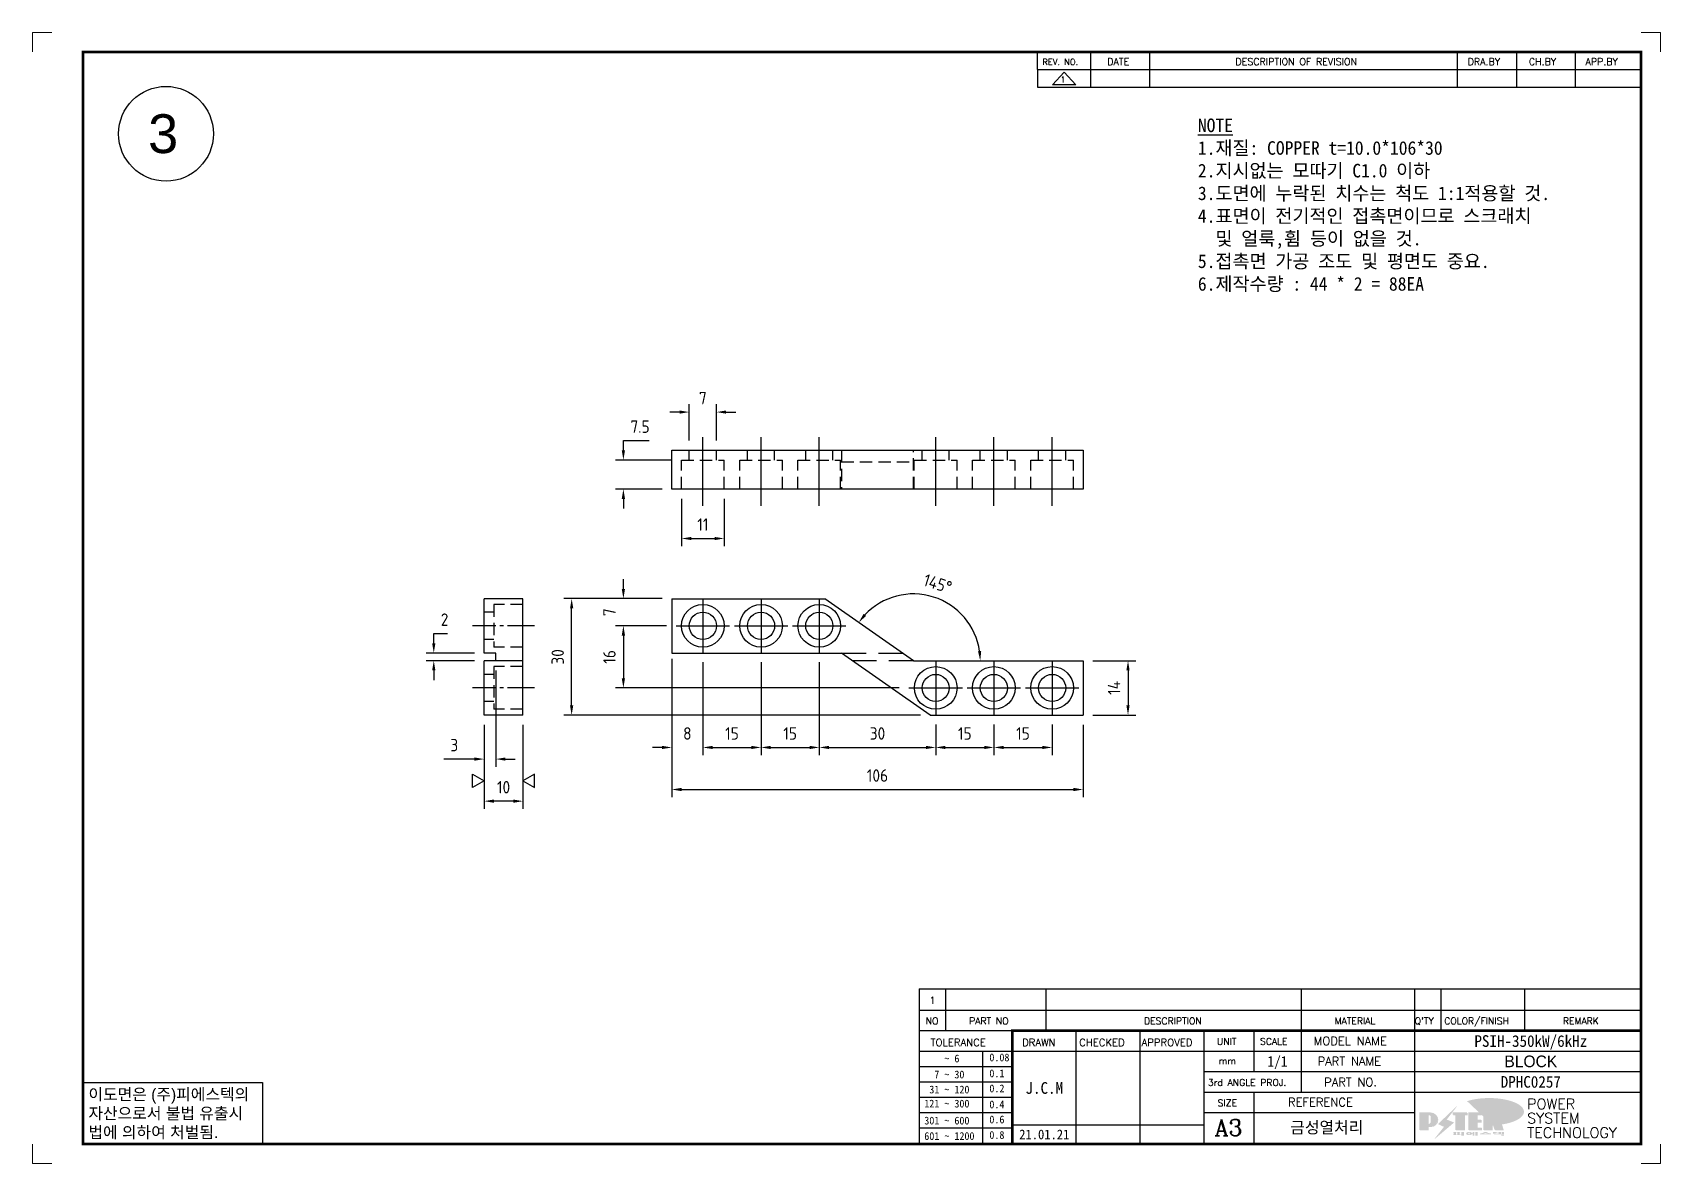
# Model space of a CAD drawing. Header units: millimetres. Extents: x 282 to 14566, y -4134 to 5341.
# Drawn here: x 3234.6 to 3654.1, y -364.8 to -73.5 of the extents above; entities that cross this region are included whole.
import ezdxf
from ezdxf.enums import TextEntityAlignment as Align

# ---------------------------------------------------------------- set-up
doc = ezdxf.new("R2010")
doc.units = ezdxf.units.MM
for name, pattern in [('CENTER', [50.8, 31.75, -6.35, 6.35, -6.35]), ('CENTER1', [10, 7, -1, 1, -1]), ('HIDDEN', [9.525, 6.35, -3.175]), ('HIDDEN2', [4.7625, 3.175, -1.5875])]:
    doc.linetypes.add(name, pattern=pattern)
for name, color, linetype in [('FORMAT-1', 7, 'Continuous'), ('line', 3, 'Continuous'), ('Text', 2, 'Continuous')]:
    doc.layers.add(name, color=color, linetype=linetype)
doc.styles.add('arial_ttf', font='arial.ttf')
doc.styles.add('h1', font='')
doc.styles.add('HAN', font='')
doc.styles.add('RC', font='ROMANC.SHX')
doc.styles.add('ROMANT', font='romant__.ttf')
doc.styles.add('RT', font='ROMANT.SHX', dxfattribs={"oblique": 15})
doc.styles.get("Standard").update_dxf_attribs({"font": 'ISOCP.SHX', "bigfont": 'WHGTXT.SHX'})
doc.styles.get('h1').set_extended_font_data('New Gulim')
doc.styles.get('HAN').set_extended_font_data('GulimChe')
doc.dimstyles.new('PS-1', dxfattribs={"dimtxt": 3.2, "dimasz": 2.5, "dimexe": 2, "dimexo": 2.5, "dimgap": 2, "dimtad": 1, "dimtoh": 1, "dimrnd": 0.05, "dimzin": 12, "dimdsep": 46, "dimtxsty": 'Standard', "dimcen": 0, "dimclrt": 2, "dimazin": 3, "dimtfac": 1, "dimtofl": 0, "dimtmove": 0, "dimatfit": 3, "dimfxl": 0, "dimtolj": 1, "dimtzin": 0, "dimarcsym": 0})

# ---------------------------------------------------------------- blocks, each defined once
blk = doc.blocks.new('A$C70BB780A')
at = {"color": 1, "linetype": 'CENTER', "ltscale": 3}
for p, q in [((-90.99, 4.91, 0), (-90.99, 22.59, 0)), ((-75.99, 4.91, 0), (-75.99, 22.59, 0)), ((-60.99, 4.91, 0), (-60.99, 22.59, 0)), ((-30.99, 4.91, 0), (-30.99, 22.59, 0)), ((-15.99, 4.91, 0), (-15.99, 22.59, 0)), ((-0.99, 4.91, 0), (-0.99, 22.59, 0))]:
    blk.add_line(p, q, dxfattribs=at)
at = {"color": 2, "linetype": 'HIDDEN2'}
for p, q in [((-94.49, 16.69, 0), (-94.49, 19.19, 0)), ((-87.49, 16.69, 0), (-87.49, 19.19, 0)), ((-79.49, 16.69, 0), (-79.49, 19.19, 0)), ((-72.49, 16.69, 0), (-72.49, 19.19, 0)), ((-64.49, 16.69, 0), (-64.49, 19.19, 0)), ((-57.49, 16.69, 0), (-57.49, 19.19, 0)), ((-55.26, 19.19, 0), (-55.26, 9.19, 0)), ((-36.71, 9.19, 0), (-36.71, 19.19, 0)), ((-34.49, 16.69, 0), (-34.49, 19.19, 0)), ((-27.49, 16.69, 0), (-27.49, 19.19, 0)), ((-19.49, 16.69, 0), (-19.49, 19.19, 0)), ((-12.49, 16.69, 0), (-12.49, 19.19, 0)), ((-4.49, 16.69, 0), (-4.49, 19.19, 0)), ((2.51, 16.69, 0), (2.51, 19.19, 0)), ((-96.49, 16.69, 0), (-85.49, 16.69, 0)), ((-96.49, 9.19, 0), (-96.49, 16.69, 0)), ((-85.49, 9.19, 0), (-85.49, 16.69, 0)), ((-81.49, 16.69, 0), (-70.49, 16.69, 0)), ((-81.49, 9.19, 0), (-81.49, 16.69, 0)), ((-70.49, 9.19, 0), (-70.49, 16.69, 0)), ((-66.49, 16.69, 0), (-55.49, 16.69, 0)), ((-66.49, 9.19, 0), (-66.49, 16.69, 0)), ((-55.49, 9.19, 0), (-55.49, 16.69, 0)), ((-55.26, 16.19, 0), (-36.71, 16.19, 0)), ((-36.49, 16.69, 0), (-25.49, 16.69, 0)), ((-36.49, 9.19, 0), (-36.49, 16.69, 0)), ((-25.49, 9.19, 0), (-25.49, 16.69, 0)), ((-21.49, 16.69, 0), (-10.49, 16.69, 0)), ((-21.49, 9.19, 0), (-21.49, 16.69, 0)), ((-10.49, 9.19, 0), (-10.49, 16.69, 0)), ((-6.49, 16.69, 0), (4.51, 16.69, 0)), ((-6.49, 9.19, 0), (-6.49, 16.69, 0)), ((4.51, 9.19, 0), (4.51, 16.69, 0))]:
    blk.add_line(p, q, dxfattribs=at)
at = {"color": 6, "elevation": 0}
blk.add_lwpolyline([(-98.99, 19.19), (7.01, 19.19), (7.01, 9.19), (-98.99, 9.19), (-98.99, 19.19)], dxfattribs=at)
blk = doc.blocks.new('*D108')
at = {"color": 0, "lineweight": -2}
for p, q in [((3399.29, -234.8), (3399.29, -270.46)), ((3505.29, -251.8), (3505.29, -270.46)), ((3401.79, -268.46), (3502.79, -268.46))]:
    blk.add_line(p, q, dxfattribs=at)
at = {"color": 0}
for points in [[(3401.79, -268.04), (3401.79, -268.88), (3399.29, -268.46)], [(3502.79, -268.04), (3502.79, -268.88), (3505.29, -268.46)]]:
    blk.add_solid(points, dxfattribs=at)
at = {"layer": 'DEFPOINTS', "color": 0}
for p in [(3399.29, -232.3, 0), (3505.29, -249.3, 0), (3505.29, -268.46)]:
    blk.add_point(p, dxfattribs=at)
at = {"color": 2, "insert": (3452.29, -264.86), "char_height": 3.2, "attachment_point": 5}
blk.add_mtext('\\A1;106', dxfattribs=at)
blk = doc.blocks.new('*D109')
at = {"color": 0, "lineweight": -2}
for p, q in [((3399.29, -234.8), (3399.29, -259.63)), ((3407.29, -235.68), (3407.29, -259.63)), ((3396.79, -257.63), (3394.29, -257.63)), ((3409.79, -257.63), (3412.29, -257.63))]:
    blk.add_line(p, q, dxfattribs=at)
at = {"color": 0}
for points in [[(3396.79, -257.21), (3396.79, -258.04), (3399.29, -257.63)], [(3409.79, -257.21), (3409.79, -258.04), (3407.29, -257.63)]]:
    blk.add_solid(points, dxfattribs=at)
at = {"layer": 'DEFPOINTS', "color": 0}
for p in [(3399.29, -232.3, 0), (3407.29, -233.18, 0), (3407.29, -257.63)]:
    blk.add_point(p, dxfattribs=at)
at = {"color": 2, "insert": (3403.29, -254.03), "char_height": 3.2, "attachment_point": 5}
blk.add_mtext('\\A1;8', dxfattribs=at)
blk = doc.blocks.new('*D110')
at = {"color": 0, "lineweight": -2}
for p, q in [((3407.29, -235.68), (3407.29, -259.63)), ((3422.29, -235.68), (3422.29, -259.63)), ((3409.79, -257.63), (3419.79, -257.63))]:
    blk.add_line(p, q, dxfattribs=at)
at = {"color": 0}
for points in [[(3409.79, -257.21), (3409.79, -258.04), (3407.29, -257.63)], [(3419.79, -257.21), (3419.79, -258.04), (3422.29, -257.63)]]:
    blk.add_solid(points, dxfattribs=at)
at = {"layer": 'DEFPOINTS', "color": 0}
for p in [(3407.29, -233.18, 0), (3422.29, -233.18, 0), (3422.29, -257.63)]:
    blk.add_point(p, dxfattribs=at)
at = {"color": 2, "insert": (3414.79, -254.03), "char_height": 3.2, "attachment_point": 5}
blk.add_mtext('\\A1;15', dxfattribs=at)
blk = doc.blocks.new('*D111')
at = {"color": 0, "lineweight": -2}
for p, q in [((3422.29, -235.68), (3422.29, -259.63)), ((3437.29, -235.68), (3437.29, -259.63)), ((3424.79, -257.63), (3434.79, -257.63))]:
    blk.add_line(p, q, dxfattribs=at)
at = {"color": 0}
for points in [[(3424.79, -257.21), (3424.79, -258.04), (3422.29, -257.63)], [(3434.79, -257.21), (3434.79, -258.04), (3437.29, -257.63)]]:
    blk.add_solid(points, dxfattribs=at)
at = {"layer": 'DEFPOINTS', "color": 0}
for p in [(3422.29, -233.18, 0), (3437.29, -233.18, 0), (3437.29, -257.63)]:
    blk.add_point(p, dxfattribs=at)
at = {"color": 2, "insert": (3429.79, -254.03), "char_height": 3.2, "attachment_point": 5}
blk.add_mtext('\\A1;15', dxfattribs=at)
blk = doc.blocks.new('*D112')
at = {"color": 0, "lineweight": -2}
for p, q in [((3437.29, -235.68), (3437.29, -259.63)), ((3467.29, -251.68), (3467.29, -259.63)), ((3439.79, -257.63), (3464.79, -257.63))]:
    blk.add_line(p, q, dxfattribs=at)
at = {"color": 0}
for points in [[(3439.79, -257.21), (3439.79, -258.04), (3437.29, -257.63)], [(3464.79, -257.21), (3464.79, -258.04), (3467.29, -257.63)]]:
    blk.add_solid(points, dxfattribs=at)
at = {"layer": 'DEFPOINTS', "color": 0}
for p in [(3437.29, -233.18, 0), (3467.29, -249.18, 0), (3467.29, -257.63)]:
    blk.add_point(p, dxfattribs=at)
at = {"color": 2, "insert": (3452.29, -254.03), "char_height": 3.2, "attachment_point": 5}
blk.add_mtext('\\A1;30', dxfattribs=at)
blk = doc.blocks.new('*D113')
at = {"color": 0, "lineweight": -2}
for p, q in [((3467.29, -251.68), (3467.29, -259.63)), ((3482.29, -251.68), (3482.29, -259.63)), ((3469.79, -257.63), (3479.79, -257.63))]:
    blk.add_line(p, q, dxfattribs=at)
at = {"color": 0}
for points in [[(3469.79, -257.21), (3469.79, -258.04), (3467.29, -257.63)], [(3479.79, -257.21), (3479.79, -258.04), (3482.29, -257.63)]]:
    blk.add_solid(points, dxfattribs=at)
at = {"layer": 'DEFPOINTS', "color": 0}
for p in [(3467.29, -249.18, 0), (3482.29, -249.18, 0), (3482.29, -257.63)]:
    blk.add_point(p, dxfattribs=at)
at = {"color": 2, "insert": (3474.79, -254.03), "char_height": 3.2, "attachment_point": 5}
blk.add_mtext('\\A1;15', dxfattribs=at)
blk = doc.blocks.new('*D114')
at = {"color": 0, "lineweight": -2}
for p, q in [((3482.29, -251.68), (3482.29, -259.63)), ((3497.29, -251.68), (3497.29, -259.63)), ((3484.79, -257.63), (3494.79, -257.63))]:
    blk.add_line(p, q, dxfattribs=at)
at = {"color": 0}
for points in [[(3484.79, -257.21), (3484.79, -258.04), (3482.29, -257.63)], [(3494.79, -257.21), (3494.79, -258.04), (3497.29, -257.63)]]:
    blk.add_solid(points, dxfattribs=at)
at = {"layer": 'DEFPOINTS', "color": 0}
for p in [(3482.29, -249.18, 0), (3497.29, -249.18, 0), (3497.29, -257.63)]:
    blk.add_point(p, dxfattribs=at)
at = {"color": 2, "insert": (3489.79, -254.03), "char_height": 3.2, "attachment_point": 5}
blk.add_mtext('\\A1;15', dxfattribs=at)
blk = doc.blocks.new('*D115')
at = {"color": 0, "lineweight": -2}
for p, q in [((3396.79, -219.3), (3371.48, -219.3)), ((3373.48, -246.8), (3373.48, -221.8)), ((3463.37, -249.3), (3371.48, -249.3))]:
    blk.add_line(p, q, dxfattribs=at)
at = {"color": 0}
for points in [[(3373.06, -221.8), (3373.9, -221.8), (3373.48, -219.3)], [(3373.06, -246.8), (3373.9, -246.8), (3373.48, -249.3)]]:
    blk.add_solid(points, dxfattribs=at)
at = {"layer": 'DEFPOINTS', "color": 0}
for p in [(3373.48, -219.3), (3399.29, -219.3, 0), (3465.87, -249.3, 0)]:
    blk.add_point(p, dxfattribs=at)
at = {"color": 2, "insert": (3369.88, -234.3), "char_height": 3.2, "attachment_point": 5, "rotation": 90}
blk.add_mtext('\\A1;30', dxfattribs=at)
blk = doc.blocks.new('*D116')
at = {"color": 0, "lineweight": -2}
for p, q in [((3386.81, -216.8), (3386.81, -214.3)), ((3396.79, -219.3), (3384.81, -219.3)), ((3397.91, -226.3), (3384.81, -226.3)), ((3386.81, -228.8), (3386.81, -231.3))]:
    blk.add_line(p, q, dxfattribs=at)
at = {"color": 0}
for points in [[(3386.39, -216.8), (3387.23, -216.8), (3386.81, -219.3)], [(3386.39, -228.8), (3387.23, -228.8), (3386.81, -226.3)]]:
    blk.add_solid(points, dxfattribs=at)
at = {"layer": 'DEFPOINTS', "color": 0}
for p in [(3399.29, -219.3, 0), (3386.81, -226.3), (3400.41, -226.3, 0)]:
    blk.add_point(p, dxfattribs=at)
at = {"color": 2, "insert": (3383.21, -222.8), "char_height": 3.2, "attachment_point": 5, "rotation": 90}
blk.add_mtext('\\A1;7', dxfattribs=at)
blk = doc.blocks.new('*D117')
at = {"color": 0, "lineweight": -2}
for p, q in [((3397.91, -226.3), (3384.81, -226.3)), ((3386.81, -228.8), (3386.81, -239.8)), ((3457.91, -242.3), (3384.81, -242.3))]:
    blk.add_line(p, q, dxfattribs=at)
at = {"color": 0}
for points in [[(3386.39, -228.8), (3387.23, -228.8), (3386.81, -226.3)], [(3386.39, -239.8), (3387.23, -239.8), (3386.81, -242.3)]]:
    blk.add_solid(points, dxfattribs=at)
at = {"layer": 'DEFPOINTS', "color": 0}
for p in [(3400.41, -226.3, 0), (3386.81, -242.3), (3460.41, -242.3, 0)]:
    blk.add_point(p, dxfattribs=at)
at = {"color": 2, "insert": (3383.21, -234.3), "char_height": 3.2, "attachment_point": 5, "rotation": 90}
blk.add_mtext('\\A1;16', dxfattribs=at)
blk = doc.blocks.new('*D118')
at = {"color": 0, "lineweight": -2}
for p, q in [((3507.79, -235.3), (3518.85, -235.3)), ((3516.85, -237.8), (3516.85, -246.8)), ((3507.79, -249.3), (3518.85, -249.3))]:
    blk.add_line(p, q, dxfattribs=at)
at = {"color": 0}
for points in [[(3516.43, -237.8), (3517.26, -237.8), (3516.85, -235.3)], [(3516.43, -246.8), (3517.26, -246.8), (3516.85, -249.3)]]:
    blk.add_solid(points, dxfattribs=at)
at = {"layer": 'DEFPOINTS', "color": 0}
for p in [(3505.29, -235.3, 0), (3505.29, -249.3, 0), (3516.85, -249.3)]:
    blk.add_point(p, dxfattribs=at)
at = {"color": 2, "insert": (3513.25, -242.3), "char_height": 3.2, "attachment_point": 5, "rotation": 90}
blk.add_mtext('\\A1;14', dxfattribs=at)
blk = doc.blocks.new('*D119')
at = {"color": 0, "lineweight": -2}
for p, q in [((3353.93, -237.8), (3353.93, -262.63)), ((3350.93, -251.8), (3350.93, -262.63)), ((3348.43, -260.63), (3340.52, -260.63)), ((3356.43, -260.63), (3358.93, -260.63))]:
    blk.add_line(p, q, dxfattribs=at)
at = {"color": 0}
for points in [[(3348.43, -260.21), (3348.43, -261.04), (3350.93, -260.63)], [(3356.43, -260.21), (3356.43, -261.04), (3353.93, -260.63)]]:
    blk.add_solid(points, dxfattribs=at)
at = {"layer": 'DEFPOINTS', "color": 0}
for p in [(3353.93, -235.3, 0), (3350.93, -249.3, 0), (3353.93, -260.63)]:
    blk.add_point(p, dxfattribs=at)
at = {"color": 2, "insert": (3343.23, -257.03), "char_height": 3.2, "attachment_point": 5}
blk.add_mtext('\\A1;3', dxfattribs=at)
blk = doc.blocks.new('*D120')
at = {"color": 0, "lineweight": -2}
for p, q in [((3337.95, -230.8), (3337.95, -228.3)), ((3337.95, -228.3), (3341.5, -228.3)), ((3348.43, -233.3), (3335.95, -233.3)), ((3348.43, -235.3), (3335.95, -235.3)), ((3337.95, -237.8), (3337.95, -240.3))]:
    blk.add_line(p, q, dxfattribs=at)
at = {"color": 0}
for points in [[(3337.53, -230.8), (3338.37, -230.8), (3337.95, -233.3)], [(3337.53, -237.8), (3338.37, -237.8), (3337.95, -235.3)]]:
    blk.add_solid(points, dxfattribs=at)
at = {"layer": 'DEFPOINTS', "color": 0}
for p in [(3337.95, -233.3), (3350.93, -233.3, 0), (3350.93, -235.3, 0)]:
    blk.add_point(p, dxfattribs=at)
at = {"color": 2, "insert": (3340.73, -224.7), "char_height": 3.2, "attachment_point": 5}
blk.add_mtext('\\A1;2', dxfattribs=at)
blk = doc.blocks.new('*D222')
at = {"color": 0, "lineweight": -2}
for p, q in [((3401.79, -193.59), (3401.79, -205.8)), ((3412.79, -193.59), (3412.79, -205.8)), ((3404.29, -203.8), (3410.29, -203.8))]:
    blk.add_line(p, q, dxfattribs=at)
at = {"color": 0}
for points in [[(3404.29, -203.39), (3404.29, -204.22), (3401.79, -203.8)], [(3410.29, -203.39), (3410.29, -204.22), (3412.79, -203.8)]]:
    blk.add_solid(points, dxfattribs=at)
at = {"layer": 'DEFPOINTS', "color": 0}
for p in [(3401.79, -191.09, 0), (3412.79, -191.09, 0), (3412.79, -203.8)]:
    blk.add_point(p, dxfattribs=at)
at = {"color": 2, "insert": (3407.29, -200.2), "char_height": 3.2, "attachment_point": 5}
blk.add_mtext('\\A1;11', dxfattribs=at)
blk = doc.blocks.new('*D223')
at = {"color": 0, "lineweight": -2}
for p, q in [((3401.29, -171.24), (3398.79, -171.24)), ((3403.79, -178.59), (3403.79, -169.24)), ((3410.79, -178.59), (3410.79, -169.24)), ((3413.29, -171.24), (3415.79, -171.24))]:
    blk.add_line(p, q, dxfattribs=at)
at = {"color": 0}
for points in [[(3401.29, -170.82), (3401.29, -171.65), (3403.79, -171.24)], [(3413.29, -170.82), (3413.29, -171.65), (3410.79, -171.24)]]:
    blk.add_solid(points, dxfattribs=at)
at = {"layer": 'DEFPOINTS', "color": 0}
for p in [(3410.79, -171.24), (3403.79, -181.09, 0), (3410.79, -181.09, 0)]:
    blk.add_point(p, dxfattribs=at)
at = {"color": 2, "insert": (3407.29, -167.64), "char_height": 3.2, "attachment_point": 5}
blk.add_mtext('\\A1;7', dxfattribs=at)
blk = doc.blocks.new('*D224')
at = {"color": 0, "lineweight": -2}
for p, q in [((3386.81, -181.09), (3386.81, -178.59)), ((3386.81, -178.59), (3393.42, -178.59)), ((3399.29, -183.59), (3384.81, -183.59)), ((3396.79, -191.09), (3384.81, -191.09)), ((3386.81, -193.59), (3386.81, -196.09))]:
    blk.add_line(p, q, dxfattribs=at)
at = {"color": 0}
for points in [[(3386.39, -181.09), (3387.23, -181.09), (3386.81, -183.59)], [(3386.39, -193.59), (3387.23, -193.59), (3386.81, -191.09)]]:
    blk.add_solid(points, dxfattribs=at)
at = {"layer": 'DEFPOINTS', "color": 0}
for p in [(3386.81, -183.59), (3401.79, -183.59, 0), (3399.29, -191.09, 0)]:
    blk.add_point(p, dxfattribs=at)
at = {"color": 2, "insert": (3391.11, -174.99), "char_height": 3.2, "attachment_point": 5}
blk.add_mtext('\\A1;7.5', dxfattribs=at)
blk = doc.blocks.new('*D121')
at = {"color": 0, "lineweight": -2}
for p, q in [((3350.93, -251.8), (3350.93, -273.46)), ((3360.93, -251.8), (3360.93, -273.46)), ((3358.43, -271.46), (3353.43, -271.46))]:
    blk.add_line(p, q, dxfattribs=at)
at = {"color": 0}
for points in [[(3353.43, -271.04), (3353.43, -271.88), (3350.93, -271.46)], [(3358.43, -271.04), (3358.43, -271.88), (3360.93, -271.46)]]:
    blk.add_solid(points, dxfattribs=at)
at = {"layer": 'DEFPOINTS', "color": 0}
for p in [(3350.93, -249.3, 0), (3360.93, -249.3, 0), (3350.93, -271.46)]:
    blk.add_point(p, dxfattribs=at)
at = {"color": 2, "insert": (3355.93, -267.86), "char_height": 3.2, "attachment_point": 5}
blk.add_mtext('\\A1;10', dxfattribs=at)
blk = doc.blocks.new('t3')
for p, q in [((0, 15.88), (46.25, 15.88)), ((0, 15.88), (0, 0)), ((46.25, 15.88), (46.25, 0)), ((0, 0), (46.25, 0))]:
    blk.add_line(p, q)
at = {"color": 1, "style": 'h1'}
for s, p in [('이도면은 (주)피에스텍의', (1.4, 11.29)), ('자산으로서 불법 유출시', (1.4, 6.41)), ('법에 의하여 처벌됨.', (1.4, 1.52))]:
    blk.add_text(s, height=3, dxfattribs=at).set_placement(p)
blk = doc.blocks.new('new LOGO')
at = {"layer": 'line'}
h = blk.add_hatch(color=1, dxfattribs=at)
h.paths.add_polyline_path([(41.5, 16.4), (54.3, 16.4, 1), (54.3, 82.9), (0, 82.9), (0, -0.1), (41.5, -0.1)])
h.paths.add_polyline_path([(41.5, 27.9), (41.5, 71.9), (43.6, 71.9, -0.414214), (54.6, 60.9), (54.6, 38.9, -0.414214), (43.6, 27.9)], flags=16)
h.paths.add_polyline_path([(214.7, 71.9), (227.5, 71.9), (227.5, 82.9), (159.7, 82.9), (159.7, 71.9), (172.5, 71.9), (172.5, -0.1), (214.7, -0.1)])
h.paths.add_polyline_path([(276, 37.4), (294.8, 37.4), (294.8, 49.1), (276, 49.1), (276, 71.9), (294.8, 71.9), (294.8, 82.9), (234.5, 82.9), (234.5, -0.1), (297, -0.1), (297, 10.9), (276, 10.9)])
h.paths.add_polyline_path([(347.2, 35.2), (359.7, -0.1), (400.5, -0.1), (379.6, 66.8), (399.7, 82.9), (380.6, 82.9), (347.2, 61.6), (347.2, 82.9), (305.5, 82.9), (305.5, -0.1), (347.2, -0.1)])
h = blk.add_hatch(color=250, dxfattribs=at)
h.paths.add_polyline_path([(44.5, 69.4), (46.6, 69.4, -0.129793), (52, 68, 0.221832), (43.6, 71.9), (41.5, 71.9), (41.5, 27.9), (43.6, 27.9, 0.02048), (44.5, 28)], flags=17)
h.paths.add_polyline_path([(44.5, 13.9), (57.3, 13.9, 0.72362), (77.1, 73.9, -0.679777), (54.3, 16.4), (41.5, 16.4), (41.5, -0.1), (3, -0.1), (3, -2.6), (44.5, -2.6)])
h.paths.add_polyline_path([(117.9, 14.2), (71.5, -44.4), (77.1, -39.6), (120.8, 15.6), (92, 28.9), (173.3, 106), (177.5, 111.4), (89.1, 27.6)])
h.paths.add_polyline_path([(162.7, 71.9), (162.7, 69.4), (172.5, 69.4), (172.5, 71.9)], flags=17)
h.paths.add_polyline_path([(217.7, 69.4), (230.5, 69.4), (230.5, 80.4), (227.5, 80.4), (227.5, 71.9), (214.7, 71.9), (214.7, -0.1), (175.5, -0.1), (175.5, -2.6), (217.7, -2.6)])
h.paths.add_polyline_path([(297.8, 46.6), (294.8, 46.6), (294.8, 37.4), (276, 37.4), (276, 10.9), (279, 10.9), (279, 34.9), (297.8, 34.9)])
h.paths.add_polyline_path([(300, 8.4), (297, 8.4), (297, -0.1), (237.5, -0.1), (237.5, -2.6), (300, -2.6)])
h.paths.add_polyline_path([(297.8, 80.4), (294.8, 80.4), (294.8, 71.9), (276, 71.9), (276, 49.1), (279, 49.1), (279, 69.4), (297.8, 69.4)])
h.paths.add_polyline_path([(350.2, 80.4), (347.2, 80.4), (347.2, 61.6), (350.2, 63.5)])
h.paths.add_polyline_path([(350.2, 26.7), (347.2, 35.2), (347.2, -0.1), (308.5, -0.1), (308.5, -2.6), (350.2, -2.6)])
h.paths.add_polyline_path([(402.7, 80.4), (396.5, 80.4), (379.6, 66.8), (400.5, -0.1), (361.8, -0.1), (362.7, -2.6), (403.5, -2.6), (382.6, 64.3)])
blk.add_hatch(color=5, dxfattribs=at).paths.add_polyline_path([(166.3, 35), (131, 49), (180.4, 112.7), (92, 28.9), (120.8, 15.6), (74.4, -43)])
h = blk.add_hatch(color=253, dxfattribs=at)
edge = h.paths.add_edge_path()
edge.add_ellipse((333.9, 86.4), major_axis=(-165.9, 0), ratio=0.39426, start_angle=111.51268, end_angle=334.46902)
edge.add_ellipse((314.1, 81.2), major_axis=(-153.7, 0), ratio=0.40699, start_angle=121.30662, end_angle=327.74369, ccw=False)
edge.add_line((394, 27.8), (394.7, 25.6))
h = blk.add_hatch(color=250, dxfattribs=at)
edge = h.paths.add_edge_path()
edge.add_ellipse((237.8, -17.6), major_axis=(-14.3, 0), ratio=0.526336, start_angle=192.2456, end_angle=269.07481)
edge.add_line((238.1, -10.1), (237.6, -10.1))
edge.add_ellipse((237.8, -17.6), major_axis=(-14.3, 0), ratio=0.526336, start_angle=270.92519, end_angle=449.07481)
edge.add_line((237.6, -25.1), (238.1, -25.1))
edge.add_ellipse((237.8, -17.6), major_axis=(-14.3, 0), ratio=0.526336, start_angle=450.92519, end_angle=527.7544)
edge.add_line((251.7, -19.2), (254.1, -19.2))
edge.add_line((254.1, -19.2), (254.1, -27.1))
edge.add_line((254.1, -27.1), (263.1, -27.1))
edge.add_line((263.1, -27.1), (263.1, -10.1))
edge.add_line((263.1, -10.1), (254.1, -10.1))
edge.add_line((254.1, -10.1), (254.1, -16))
edge.add_line((254.1, -16), (251.7, -16))
h.paths.add_polyline_path([(241, -16.4), (241, -18.7, -1), (234.4, -18.7), (234.4, -16.4, -1)], flags=16)
h.paths.add_polyline_path([(278.2, -10.1), (268.1, -10.1), (268.1, -27.1), (278.2, -27.1)])
h.paths.add_polyline_path([(310.3, -10.1), (310.3, -11.1, -0.157169), (289.3, -17.5), (294, -19.9, 0.128407), (316.3, -15.9, 0.128407), (338.6, -19.9), (343.3, -17.5, -0.157169), (322.2, -11.1), (322.2, -10.1)])
h.paths.add_polyline_path([(342.1, -25.1), (342.1, -22.3), (290.4, -22.3), (290.4, -25.1)])
h.paths.add_polyline_path([(352, -10.1), (352, -16.2, 0.414214), (354, -18.2), (378.7, -18.2), (378.7, -19.6), (390.2, -19.6), (390.2, -10.1), (378.7, -10.1), (378.7, -13.6), (374.7, -13.6), (374.7, -15.1), (378.7, -15.1), (378.7, -16.2), (364.7, -16.2), (364.7, -15.1), (371.2, -15.1), (371.2, -13.6), (364.7, -13.6), (364.7, -12.6), (374.7, -12.6), (374.7, -10.1)])
h.paths.add_polyline_path([(393.8, -10.1), (393.8, -19.6), (405, -19.6), (405, -10.1)])
h.paths.add_polyline_path([(405, -27.1), (405, -20.9), (356.8, -20.9), (356.8, -23), (391.8, -23), (391.8, -27.1)])
h.paths.add_polyline_path([(200.4, -10.1), (200.4, -22.3), (193.2, -22.3), (193.2, -12.6), (196.6, -12.6), (196.6, -10.1), (161, -10.1), (161, -12.6), (164.5, -12.6), (164.5, -22.3), (161, -22.3), (161, -25.1), (200.4, -25.1), (200.4, -27.1), (213.9, -27.1), (213.9, -10.1)])
h.paths.add_polyline_path([(182, -12.6), (175.6, -12.6), (175.6, -22.3), (182, -22.3)], flags=17)
blk = doc.blocks.new('format-3')
at = {"color": 3, "lineweight": 9}
for p, q in [((0, 286.3), (0, 291.3)), ((5, 291.3), (0, 291.3)), ((414.5, 291.3), (419.5, 291.3)), ((419.5, 286.3), (419.5, 291.3)), ((0, 5), (0, 0)), ((419.5, 5), (419.5, 0)), ((5, 0), (0, 0)), ((414.5, 0), (419.5, 0))]:
    blk.add_line(p, q, dxfattribs=at)
at = {"color": 180}
for p, q in [((258.97, 281.75), (258.97, 286.3)), ((272.71, 281.75), (272.71, 286.3)), ((287.94, 281.75), (287.94, 286.3)), ((367.22, 281.75), (367.22, 286.3)), ((382.45, 281.75), (382.45, 286.3)), ((397.61, 281.75), (397.61, 286.3)), ((258.97, 281.75), (414.5, 281.75)), ((228.5, 39.49), (228.5, 5)), ((228.5, 39.49), (414.5, 39.49)), ((235.29, 39.49), (235.29, 34.21)), ((261.24, 34.21), (261.24, 39.49)), ((326.9, 39.49), (326.9, 34.21)), ((356.11, 39.49), (356.11, 34.21)), ((362.93, 39.49), (362.93, 34.21)), ((384.48, 39.49), (384.48, 34.21)), ((228.5, 34.21), (252.48, 34.21)), ((268.96, 5), (268.96, 34.21)), ((285.45, 5), (285.45, 34.21)), ((301.94, 5), (301.94, 34.21)), ((314.72, 34.21), (314.72, 23.65)), ((326.9, 34.21), (326.9, 18.37)), ((356.11, 34.21), (356.11, 5)), ((228.5, 28.93), (252.48, 28.93)), ((244.89, 5.23), (244.89, 28.93)), ((252.48, 28.93), (414.5, 28.93)), ((228.5, 24.98), (252.48, 24.98)), ((228.5, 21.03), (252.48, 21.03)), ((301.94, 23.65), (414.5, 23.65)), ((228.5, 17.08), (252.48, 17.08)), ((301.94, 18.37), (414.5, 18.37)), ((314.72, 18.37), (314.72, 5)), ((228.5, 13.13), (252.48, 13.13)), ((301.94, 13.09), (356.11, 13.09)), ((228.5, 9.18), (252.48, 9.18)), ((252.48, 9.95), (301.94, 9.95))]:
    blk.add_line(p, q, dxfattribs=at)
at = {"const_width": 0.7}
blk.add_lwpolyline([(252.48, 5), (252.48, 34.21), (414.5, 34.21)], dxfattribs=at)
at = {"layer": 'FORMAT-1', "const_width": 0.7}
blk.add_lwpolyline([(13, 5), (13, 286.3), (414.5, 286.3), (414.5, 5)], close=True, dxfattribs=at)
blk.add_blockref('t3', (13, 5))
at = {"xscale": 0.05400000000000027, "yscale": 0.05400000000000027, "zscale": 0.05400000000000027}
blk.add_blockref('new LOGO', (357.35, 8.65), dxfattribs=at)
at = {"color": 2}
for s, height, style, p in [('REV. NO.', 1.56, 'RC', (260.23, 282.95)), ('DATE', 1.788, 'RC', (276.95, 282.94)), ('DESCRIPTION OF REVISION', 1.7875, 'RC', (309.98, 282.94)), ('DRA.BY', 1.788, 'RC', (369.83, 282.94)), ('CH.BY', 1.788, 'RC', (385.59, 282.94)), ('APP.BY', 1.788, 'RC', (400.18, 282.94)), ('COLOR/FINISH', 1.7424, 'RC', (363.8, 35.83)), ('NO', 1.742, 'RC', (230.16, 35.83)), ('PART NO', 1.742, 'RC', (241.36, 35.83)), ('DESCRIPTION', 1.7424, 'RC', (286.43, 35.83)), ('MATERIAL', 1.742, 'RC', (335.52, 35.83)), ("Q'TY", 1.742, 'RC', (356.17, 35.83)), ('REMARK', 1.742, 'RC', (394.37, 35.83)), (' TOLERANCE', 1.9, 'RC', (230.11, 30.22)), ('DRAWN', 1.9, 'RC', (255, 30.22)), ('CHECKED', 1.9, 'RC', (269.71, 30.22)), ('APPROVED', 1.9, 'RC', (285.8, 30.22)), ('UNIT', 1.742, 'RC', (305.19, 30.55)), ('SCALE', 1.742, 'RC', (316.32, 30.55)), ('MODEL NAME', 2.178, 'RC', (330.12, 30.46)), ('    ~ 6', 2, 'HAN', (229.8, 26.03)), ('0.08', 2, 'HAN', (246.57, 26.31)), ('mm', 1.742, 'RC', (305.67, 25.56)), ('PART NAME', 2.178, 'RC', (331.17, 25.24)), ('  7 ~ 30', 2, 'HAN', (229.8, 21.91)), ('0.1', 2, 'HAN', (246.57, 22.2)), ('3rd ANGLE PROJ.', 1.7424, 'RC', (302.87, 19.97)), ('PART NO.', 2.178, 'RC', (332.84, 19.85)), (' 31 ~ 120', 2, 'HAN', (229.8, 18.04)), ('0.2', 2, 'HAN', (246.57, 18.32)), ('REFERENCE', 2.178, 'RC', (323.52, 14.69)), ('121 ~ 300', 2, 'HAN', (229.8, 14.42)), ('0.4', 2, 'HAN', (246.57, 14.2)), ('SIZE', 1.742, 'RC', (305.39, 14.71)), ('301 ~ 600', 2, 'HAN', (229.8, 10.04)), ('0.6', 2, 'HAN', (246.57, 10.32)), ('601 ~ 1200', 2, 'HAN', (229.8, 6.05)), ('0.8', 2, 'HAN', (246.57, 6.33))]:
    blk.add_text(s, height=height, dxfattribs=dict(at, style=style)).set_placement(p)
at = {"style": 'ROMANT'}
for s, p in [('POWER', (385.15, 13.96)), ('SYSTEM', (385.15, 10.31)), ('TECHNOLOGY', (385.15, 6.56))]:
    blk.add_text(s, height=2.7, dxfattribs=at).set_placement(p)
at = {"color": 2, "lineweight": 25, "style": 'RC'}
blk.add_text('A3', height=4.182, dxfattribs=at).set_placement((304.61, 7.14))
at = {"style": 'HAN'}
for tag, height, p in [('MODEL-NAME', 3, (386.1, 31.53)), ('SCALE', 2.7, (320.81, 26.29)), ('PART-NAME', 3, (386.1, 26.29)), ('CH-BY', 3, (277.21, 19.44)), ('PART-NO', 3, (386.1, 21.01)), ('DRA-BY', 3, (260.72, 19.44)), ('APP-BY', 3, (293.7, 19.44)), ('DRA-DATE', 2.5, (260.72, 7.47)), ('CH-DATE', 2.5, (277.21, 7.47)), ('APP-DATE', 2.5, (293.7, 7.47)), ('관련업체', 3, (333.52, 9.26))]:
    blk.add_attdef(tag, text='', height=height, dxfattribs=at).set_placement(p, align=Align.MIDDLE_CENTER)
blk = doc.blocks.new('no3')
at = {"color": 180}
for p, q in [((0, 5.5), (0, 0)), ((0, 5.5), (186, 5.5)), ((6.79, 5.5), (6.79, 0)), ((32.74, 0.11), (32.74, 5.5)), ((98.4, 5.5), (98.4, 0)), ((127.61, 5.5), (127.61, 0)), ((134.43, 5.5), (134.43, 0)), ((155.98, 5.5), (155.98, 0))]:
    blk.add_line(p, q, dxfattribs=at)
at = {"color": 2, "style": 'HAN'}
for tag, p in [('PART-NO', (19.76, 2.75)), ('MATERIAL', (111.38, 2.75)), ("Q'TY", (131.02, 2.75)), ('COLOR/FINISH', (145.2, 2.75)), ('REMARK', (170.76, 2.75))]:
    blk.add_attdef(tag, text='', height=2.9, dxfattribs=at).set_placement(p, align=Align.MIDDLE_CENTER)
blk.add_attdef('DESCRIPTION', text='', height=2.9, dxfattribs=at).set_placement((34.51, 2.75), align=Align.MIDDLE_LEFT)
at = {"color": 2, "style": 'RT', "oblique": 15}
blk.add_attdef('NO', text='', height=1.74, dxfattribs=at).set_placement((3.38, 2.51), align=Align.MIDDLE_CENTER)
blk = doc.blocks.new('re3')
at = {"color": 180}
for p, q in [((0, 0), (0, -4.55)), ((6.87, -0.64), (3.86, -3.91)), ((9.88, -3.91), (3.86, -3.91)), ((6.87, -0.64), (9.88, -3.91)), ((13.74, -4.55), (13.74, 0)), ((28.97, -4.55), (28.97, 0)), ((108.25, -4.55), (108.25, 0)), ((123.49, -4.55), (123.49, 0)), ((138.64, -4.55), (138.64, 0)), ((0, -4.55), (155.53, -4.55))]:
    blk.add_line(p, q, dxfattribs=at)
at = {"color": 2, "style": 'RC', "oblique": 15}
blk.add_attdef('REV.NO', text='', height=1.56, dxfattribs=at).set_placement((6.59, -2.56), align=Align.MIDDLE_CENTER)
blk.add_attdef('-1', text='', height=1.56, dxfattribs=at).set_placement((9.37, -1.66), align=Align.MIDDLE_LEFT)
at = {"color": 2, "style": 'HAN'}
for tag, p in [('REV.-DATE', (21.36, -2.28)), ('DRA.BY', (115.87, -2.28)), ('CH.BY', (131.07, -2.28)), ('APP.BY', (147.09, -2.28))]:
    blk.add_attdef(tag, text='', height=2.5, dxfattribs=at).set_placement(p, align=Align.MIDDLE_CENTER)
blk.add_attdef('DESCRIPTION-OF-REVISION', text='', height=2.5, dxfattribs=at).set_placement((31.61, -2.28), align=Align.MIDDLE_LEFT)
blk = doc.blocks.new('A$C6A33477B')
at = {"color": 6}
for p, q in [((-8, 7), (31.42, 7)), ((-8, 7), (-8, -7)), ((54.27, -9), (31.42, 7)), ((-8, -7), (35.73, -7)), ((58.58, -23), (35.73, -7)), ((54.27, -9), (98, -9)), ((98, -9), (98, -23)), ((58.58, -23), (98, -23))]:
    blk.add_line(p, q, dxfattribs=at)
at = {"color": 1, "linetype": 'CENTER', "ltscale": 2}
for p, q in [((0, 6.88), (0, -6.88)), ((15, 6.88), (15, -6.88)), ((30, 6.88), (30, -6.88)), ((-6.88, 0), (6.88, 0)), ((8.12, 0), (21.88, 0)), ((23.12, 0), (36.88, 0)), ((60, -9.12), (60, -22.88)), ((75, -9.12), (75, -22.88)), ((90, -9.12), (90, -22.88)), ((53.12, -16), (66.88, -16)), ((68.12, -16), (81.88, -16)), ((83.12, -16), (96.88, -16))]:
    blk.add_line(p, q, dxfattribs=at)
at = {"color": 2, "linetype": 'HIDDEN'}
for p, q in [((35.73, -7), (51.42, -7)), ((54.27, -9), (38.58, -9))]:
    blk.add_line(p, q, dxfattribs=at)
at = {"color": 6}
for centre, radius in [((0, 0), 5.5), ((15, 0), 5.5), ((30, 0), 5.5), ((0, 0), 3.5), ((15, 0), 3.5), ((30, 0), 3.5), ((60, -16), 5.5), ((60, -16), 3.5), ((75, -16), 5.5), ((75, -16), 3.5), ((90, -16), 5.5), ((90, -16), 3.5)]:
    blk.add_circle(centre, radius, dxfattribs=at)
blk = doc.blocks.new('*D155')
at = {"color": 0, "linetype": 'ByBlock', "lineweight": -2}
blk.add_arc((3461.56, -235.3), 17.22, 8.3249, 136.6751, dxfattribs=at)
at = {"color": 0}
for points in [[(3449.36, -223.75), (3448.71, -223.22), (3447.46, -225.42)], [(3479.02, -232.78), (3478.19, -232.84), (3478.78, -235.3)]]:
    blk.add_solid(points, dxfattribs=at)
at = {"layer": 'DEFPOINTS', "color": 0}
for p in [(3438.71, -219.3, 0), (3473.01, -222.44), (3461.56, -235.3, 0), (3461.56, -235.3, 0), (3505.29, -235.3, 0)]:
    blk.add_point(p, dxfattribs=at)
at = {"color": 2, "insert": (3467.82, -215.44), "char_height": 3.2, "attachment_point": 5, "rotation": 342.5}
blk.add_mtext('\\A1;145°', dxfattribs=at)

msp = doc.modelspace()

# ---------------------------------------------------------------- linework, layer by layer
at = {"color": 6}
for p, q in [((3360.933, -219.302, 0), (3350.933, -219.302, 0)), ((3350.933, -233.302, 0), (3350.933, -219.302, 0)), ((3360.933, -249.302, 0), (3360.933, -219.302, 0)), ((3353.933, -233.302, 0), (3350.933, -233.302, 0)), ((3353.933, -235.302, 0), (3353.933, -233.302, 0)), ((3350.933, -249.302, 0), (3350.933, -235.302, 0)), ((3360.933, -235.302, 0), (3350.933, -235.302, 0)), ((3360.933, -249.302, 0), (3350.933, -249.302, 0))]:
    msp.add_line(p, q, dxfattribs=at)
at = {"color": 2, "linetype": 'HIDDEN2'}
for p, q in [((3353.433, -220.802, 0), (3353.433, -231.802, 0)), ((3360.933, -220.802, 0), (3353.433, -220.802, 0)), ((3353.433, -222.802, 0), (3350.933, -222.802, 0)), ((3353.433, -229.802, 0), (3350.933, -229.802, 0)), ((3360.933, -231.802, 0), (3353.433, -231.802, 0)), ((3353.433, -238.802, 0), (3350.933, -238.802, 0)), ((3353.433, -236.802, 0), (3353.433, -247.802, 0)), ((3360.933, -236.802, 0), (3353.433, -236.802, 0)), ((3353.433, -245.802, 0), (3350.933, -245.802, 0)), ((3360.933, -247.802, 0), (3353.433, -247.802, 0))]:
    msp.add_line(p, q, dxfattribs=at)
at = {"color": 1, "linetype": 'CENTER1'}
for p, q in [((3363.933, -226.302, 0), (3347.933, -226.302, 0)), ((3363.933, -242.302, 0), (3347.933, -242.302, 0))]:
    msp.add_line(p, q, dxfattribs=at)
for points in [[(3350.933, -266.205), (3347.933, -267.937), (3347.933, -264.473)], [(3360.933, -266.205), (3363.933, -267.937), (3363.933, -264.473)]]:
    msp.add_lwpolyline(points, close=True)
msp.add_circle((3268.944, -99.556), 12.215)

# ---------------------------------------------------------------- block references
ref = msp.add_blockref('format-3', (3234.555, -364.78))
ref.add_attrib('DRA-DATE', '21.01.21', dxfattribs={"height": 2.5, "style": 'HAN'}).set_placement((3495.275, -357.305), align=Align.MIDDLE_CENTER)
ref.add_attrib('DRA-BY', 'J.C.M', dxfattribs={"height": 3, "style": 'HAN'}).set_placement((3495.275, -345.338), align=Align.MIDDLE_CENTER)
ref.add_attrib('MODEL-NAME', 'PSIH-350kW/6kHz', dxfattribs={"height": 3, "style": 'HAN'}).set_placement((3620.65, -333.255), align=Align.MIDDLE_CENTER)
ref.add_attrib('PART-NAME', 'BLOCK', dxfattribs={"height": 3, "style": 'h1'}).set_placement((3620.65, -338.486), align=Align.MIDDLE_CENTER)
ref.add_attrib('PART-NO', 'DPHC0257', dxfattribs={"height": 3, "style": 'HAN'}).set_placement((3620.65, -343.766), align=Align.MIDDLE_CENTER)
ref.add_attrib('SCALE', '1/1', dxfattribs={"height": 2.7, "style": 'HAN'}).set_placement((3555.363, -338.486), align=Align.MIDDLE_CENTER)
ref.add_attrib('관련업체', '금성열처리', dxfattribs={"height": 3, "style": 'h1'}).set_placement((3568.078, -355.517), align=Align.MIDDLE_CENTER)
ref = msp.add_blockref('re3', (3493.521, -83.03))
ref.add_attrib('REV.NO', '1', dxfattribs={"color": 2, "height": 1.56, "style": 'RC'}).set_placement((3500.109, -85.587), align=Align.MIDDLE_CENTER)
for name, p in [('A$C70BB780A', (3498.275, -200.279)), ('A$C6A33477B', (3407.289, -226.302, 0))]:
    msp.add_blockref(name, p)
ref = msp.add_blockref('no3', (3463.055, -325.286))
ref.add_attrib('NO', '1', dxfattribs={"color": 2, "height": 1.74, "style": 'RT'}).set_placement((3466.439, -322.779), align=Align.MIDDLE_CENTER)

# ---------------------------------------------------------------- texts
at = {"color": 2, "insert": (3534.854, -95.622), "char_height": 3.5, "attachment_point": 1, "style": 'HAN'}
msp.add_mtext_dynamic_manual_height_columns('{\\LNOTE\\P}1.재질: COPPER t=10.0*106*30\\P2.지시없는 모따기 C1.0 이하\\P3.도면에 누락된 치수는 척도 1:1적용할 것.\\P4.표면이 전기적인 접촉면이므로 스크래치\\P  및 얼룩,휨 등이 없을 것.\\P5.접촉면 가공 조도 및 평면도 중요.\\P{\\C1;6.제작수량 : 44 * 2 = 88EA}', width=557.97864, gutter_width=769.295, heights=[92.215], dxfattribs=at)
at = {"layer": 'Text', "style": 'arial_ttf'}
msp.add_text('3', height=10, dxfattribs=at).set_placement((3264.327, -104.525))

# ---------------------------------------------------------------- dimensions: what is measured, and where the dimension line sits
for base, p1, p2, picture, middle in [((3410.789, -171.237), (3403.789, -181.091, 0), (3410.789, -181.091, 0), '*D223', (3407.289, -167.637)), ((3412.789, -203.805), (3401.789, -191.091, 0), (3412.789, -191.091, 0), '*D222', (3407.289, -200.205)), ((3407.289, -257.626), (3399.289, -232.302, 0), (3407.289, -233.179, 0), '*D109', (3403.289, -254.026)), ((3422.289, -257.626), (3407.289, -233.179, 0), (3422.289, -233.179, 0), '*D110', (3414.789, -254.026)), ((3437.289, -257.626), (3422.289, -233.179, 0), (3437.289, -233.179, 0), '*D111', (3429.789, -254.026)), ((3467.289, -257.626), (3437.289, -233.179, 0), (3467.289, -249.179, 0), '*D112', (3452.289, -254.026)), ((3350.933, -271.459), (3360.933, -249.302, 0), (3350.933, -249.302, 0), '*D121', (3355.933, -267.859)), ((3482.289, -257.626), (3467.289, -249.179, 0), (3482.289, -249.179, 0), '*D113', (3474.789, -254.026)), ((3497.289, -257.626), (3482.289, -249.179, 0), (3497.289, -249.179, 0), '*D114', (3489.789, -254.026))]:
    dim = msp.add_linear_dim(base=base, p1=p1, p2=p2, dimstyle='PS-1')
    dim.commit()
    dim.dimension.update_dxf_attribs({"geometry": picture, "text_midpoint": middle})
for base, p1, p2, picture, middle in [((3386.809, -183.591), (3399.289, -191.091, 0), (3401.789, -183.591, 0), '*D224', (3391.115, -174.991)), ((3386.809, -226.302), (3399.289, -219.302, 0), (3400.412, -226.302, 0), '*D116', (3383.209, -222.802)), ((3337.948, -233.302), (3350.933, -235.302, 0), (3350.933, -233.302, 0), '*D120', (3340.725, -224.702)), ((3386.809, -242.302), (3400.412, -226.302, 0), (3460.412, -242.302, 0), '*D117', (3383.209, -234.302)), ((3516.848, -249.302), (3505.289, -235.302, 0), (3505.289, -249.302, 0), '*D118', (3513.248, -242.302))]:
    dim = msp.add_linear_dim(base=base, p1=p1, p2=p2, angle=90, dimstyle='PS-1')
    dim.commit()
    dim.dimension.update_dxf_attribs({"geometry": picture, "text_midpoint": middle})
dim = msp.add_angular_dim_2l(base=(3473.011, -222.438), line1=((3461.563, -235.302, 0), (3505.289, -235.302, 0)), line2=((3461.563, -235.302, 0), (3438.712, -219.302, 0)), dimstyle='PS-1', override={"dimarcsym": 1})
dim.commit()
dim.dimension.update_dxf_attribs({"geometry": '*D155', "text_midpoint": (3467.824, -215.445)})
dim = msp.add_linear_dim(base=(3373.482, -219.302), p1=(3465.866, -249.302, 0), p2=(3399.289, -219.302, 0), angle=90, dimstyle='PS-1', override={"dimtp": 0.2, "dimtm": 0.2, "dimtdec": 1})
dim.commit()
dim.dimension.update_dxf_attribs({"geometry": '*D115', "text_midpoint": (3369.882, -234.302)})
dim = msp.add_linear_dim(base=(3505.289, -268.459), p1=(3399.289, -232.302, 0), p2=(3505.289, -249.302, 0), dimstyle='PS-1', override={"dimtp": 0.2, "dimtm": 0.2, "dimtdec": 1})
dim.commit()
dim.dimension.update_dxf_attribs({"geometry": '*D108', "text_midpoint": (3452.289, -264.859)})
dim = msp.add_linear_dim(base=(3353.933, -260.626), p1=(3350.933, -249.302, 0), p2=(3353.933, -235.302, 0), dimstyle='PS-1')
dim.commit()
dim.dimension.update_dxf_attribs({"geometry": '*D119', "text_midpoint": (3343.226, -260.626), "dimtype": 160})

doc.saveas('drawing.dxf')
